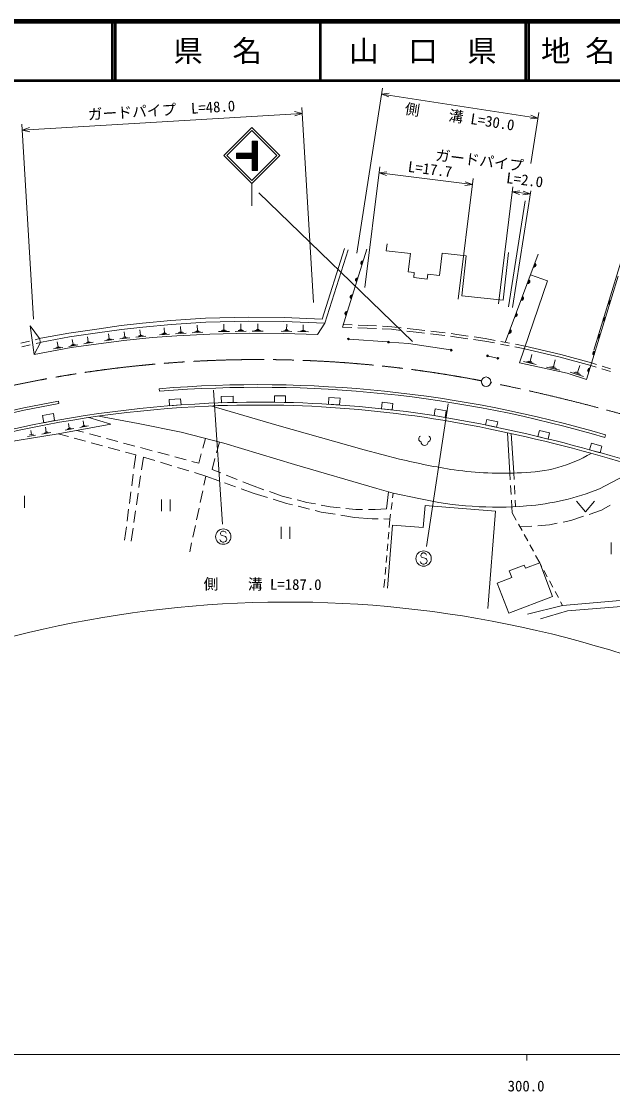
# Model space of a CAD drawing. Units: millimetres, scale not verified. Extents: x 40000 to 680000, y 20000 to 380000.
# Drawn here: x 282404 to 382494, y 198715 to 380000 of the extents above; entities that cross this region are included whole.
import ezdxf
from ezdxf.enums import TextEntityAlignment as Align

# ---------------------------------------------------------------- set-up
doc = ezdxf.new("R2010")
doc.units = ezdxf.units.MM
doc.header["$LTSCALE"] = 1000
doc.linetypes.add('CHAIN', pattern=[18.5, 12, -1.5, 3.5, -1.5])
for name, color, linetype, lineweight in [('M-BGD', 7, 'Continuous', 13), ('M-BMK', 2, 'CHAIN', 13), ('M-BMK-SRVR', 3, 'Continuous', 13), ('M-STR-HTXT', 7, 'Continuous', 13), ('M-STR-STRC', 7, 'Continuous', 13), ('M-TTL', 2, 'Continuous', 140), ('M-TTL-BAND', 7, 'Continuous', 13), ('M-TTL-LINE', 7, 'Continuous', 50)]:
    doc.layers.add(name, color=color, linetype=linetype, lineweight=lineweight)
doc.layers.add('M-TTL-TXT', color=7, linetype='Continuous')
doc.styles.add('ＭＳ ゴシック', font='')
doc.styles.get('ＭＳ ゴシック').set_extended_font_data('MS Gothic')

msp = doc.modelspace()

# ---------------------------------------------------------------- linework, layer by layer
at = {"layer": 'M-BGD'}
for p, q in [((340876, 341397), (336748, 328198)), ((364335, 325636), (369919, 340560)), ((383459, 336823), (378080, 319337)), ((309381, 327373), (309322, 328314)), ((312214, 327560), (312152, 328539)), ((316685, 327718), (316674, 328702)), ((319543, 327753), (319532, 328743)), ((322414, 327787), (322403, 328785)), ((327301, 327739), (327328, 328707)), ((330101, 327659), (330128, 328619)), ((338341, 328134), (336748, 328198)), ((338419, 328576), (336885, 328636)), ((340952, 328478), (339418, 328538)), ((342536, 328407), (340952, 328478)), ((345118, 328290), (343535, 328362)), ((346694, 328102), (345118, 328290)), ((293713, 325715), (293574, 326549)), ((297253, 326209), (297155, 327059)), ((300739, 326395), (299094, 326205)), ((300315, 326457), (299493, 326363)), ((300097, 326543), (299686, 326496)), ((299891, 326520), (299790, 327397)), ((303457, 326708), (301759, 326512)), ((303019, 326772), (302170, 326674)), ((302794, 326861), (302370, 326812)), ((302582, 326836), (302478, 327742)), ((307482, 327017), (305786, 326910)), ((307051, 327103), (306203, 327050)), ((306832, 327203), (306408, 327176)), ((306620, 327190), (306563, 328094)), ((310278, 327193), (308514, 327082)), ((309830, 327283), (308948, 327227)), ((309602, 327387), (309161, 327359)), ((313147, 327373), (311312, 327258)), ((312680, 327467), (311763, 327409)), ((312443, 327575), (311984, 327546)), ((317610, 327483), (315766, 327462)), ((317148, 327600), (316226, 327590)), ((316916, 327721), (316455, 327716)), ((320475, 327515), (318617, 327494)), ((320009, 327634), (319080, 327623)), ((319775, 327755), (319311, 327750)), ((323353, 327548), (321482, 327527)), ((322884, 327668), (321948, 327657)), ((322648, 327790), (322181, 327784)), ((328202, 327472), (326387, 327522)), ((327752, 327605), (326844, 327631)), ((327528, 327733), (327074, 327745)), ((330995, 327394), (329194, 327444)), ((330548, 327526), (329648, 327552)), ((330327, 327653), (329876, 327665)), ((340933, 328029), (339340, 328093)), ((342508, 327958), (340933, 328029)), ((345082, 327841), (343507, 327912)), ((346650, 327654), (345082, 327841)), ((349211, 327349), (347643, 327536)), ((349262, 327796), (347687, 327984)), ((350654, 327191), (349211, 327349)), ((350707, 327638), (349262, 327796)), ((353092, 326925), (351648, 327083)), ((353146, 327372), (351701, 327530)), ((354087, 326792), (353092, 326925)), ((354145, 327238), (353146, 327372)), ((356074, 326526), (355079, 326659)), ((356136, 326972), (355137, 327105)), ((357974, 326256), (356074, 326526)), ((358042, 326701), (356136, 326972)), ((360938, 326289), (359032, 326560)), ((282289, 325495), (283748, 325847)), ((282450, 324865), (283908, 325217)), ((284720, 326081), (285466, 326261)), ((284880, 325451), (285640, 325634)), ((289428, 324787), (287864, 324527)), ((289019, 324827), (288237, 324696)), ((288807, 324898), (288416, 324833)), ((288611, 324866), (288472, 325700)), ((291979, 325212), (290414, 324952)), ((291570, 325251), (290788, 325121)), ((291357, 325323), (290966, 325258)), ((291162, 325290), (291023, 326125)), ((294530, 325637), (292965, 325376)), ((294121, 325676), (293339, 325546)), ((293908, 325747), (293517, 325682)), ((298075, 326088), (296480, 325905)), ((297664, 326149), (296867, 326057)), ((297452, 326232), (297054, 326186)), ((337920, 326189), (344385, 325694)), ((344684, 325671), (347917, 325424)), ((347917, 325424), (355043, 324340)), ((360864, 325845), (358964, 326115)), ((362518, 325527), (360864, 325845)), ((362598, 325970), (360938, 326289)), ((364973, 325055), (363500, 325338)), ((365053, 325498), (363580, 325781)), ((367610, 324548), (365955, 324866)), ((367695, 324990), (366035, 325309)), ((361481, 323317), (362932, 322964)), ((368547, 322404), (368824, 323557)), ((372490, 321486), (372781, 322698)), ((369558, 321855), (367396, 322375)), ((369052, 322129), (367971, 322389)), ((368817, 322339), (368276, 322469)), ((373553, 320910), (371281, 321456)), ((373022, 321198), (371886, 321471)), ((372774, 321418), (372206, 321554)), ((376535, 320531), (376928, 321713)), ((378814, 321724), (379736, 321433)), ((378947, 322155), (379767, 321896)), ((380690, 321132), (382120, 320680)), ((380721, 321595), (382151, 321143)), ((377545, 319867), (375328, 320604)), ((377040, 320199), (375932, 320567)), ((376812, 320439), (376258, 320623)), ((305739, 317787), (305775, 317346)), ((288690, 315672), (288765, 315279)), ((290510, 311098), (290364, 311907)), ((292975, 311539), (292832, 312328)), ((284430, 310052), (283751, 309941)), ((284091, 309996), (283973, 310721)), ((287399, 310348), (285871, 310100)), ((287000, 310388), (286236, 310264)), ((286793, 310459), (286411, 310397)), ((286602, 310428), (286469, 311242)), ((290362, 309664), (288612, 310140)), ((291305, 311033), (289789, 310759)), ((290907, 311066), (290149, 310929)), ((290700, 311133), (290321, 311064)), ((291795, 310715), (292938, 310407)), ((293751, 311475), (292271, 311208)), ((293363, 311507), (292623, 311373)), ((293160, 311572), (292790, 311505)), ((293904, 310146), (295834, 309625)), ((365113, 303479), (364689, 310325)), ((365758, 303519), (365346, 310181)), ((284800, 309926), (283441, 309705)), ((293256, 308875), (291326, 309401)), ((296151, 308086), (294221, 308612)), ((296800, 309365), (298731, 308843)), ((299696, 308583), (301627, 308062)), ((313116, 307734), (313549, 309354)), ((315913, 308748), (315432, 306906)), ((381286, 309954), (381161, 309530)), ((299045, 307297), (297115, 307823)), ((301759, 306558), (300010, 307034)), ((301463, 304290), (301759, 306558)), ((302593, 307801), (304524, 307280)), ((305489, 307019), (307420, 306498)), ((312425, 305147), (312858, 306768)), ((303047, 306212), (302735, 304030)), ((304994, 305617), (303047, 306212)), ((307863, 304740), (305950, 305325)), ((308385, 306238), (310316, 305716)), ((311282, 305456), (312425, 305147)), ((315179, 305938), (314698, 304095)), ((301075, 301315), (301334, 303298)), ((302593, 303040), (302310, 301060)), ((310732, 303863), (308819, 304448)), ((313635, 302976), (311688, 303571)), ((313635, 302976), (313311, 301457)), ((315836, 302189), (313635, 302976)), ((314698, 304095), (316163, 303504)), ((317091, 303130), (318946, 302382)), ((365113, 303479), (365173, 302372)), ((365759, 303514), (365818, 302407)), ((380270, 300806), (387065, 304448)), ((318661, 301178), (316777, 301852)), ((319873, 302008), (321338, 301417)), ((321338, 301417), (323463, 300671)), ((365226, 301374), (365307, 299876)), ((365872, 301408), (365952, 299911)), ((282936, 299622), (282936, 297622)), ((300687, 298340), (300946, 300323)), ((302168, 300070), (301884, 298090)), ((313102, 300479), (312685, 298523)), ((321803, 300054), (319602, 300842)), ((324059, 299354), (321803, 300054)), ((324407, 300340), (326532, 299595)), ((326532, 299595), (328132, 299185)), ((344189, 297416), (344568, 300315)), ((345364, 300102), (345259, 299292)), ((300299, 295365), (300558, 297348)), ((306106, 299026), (306106, 297026)), ((307606, 299026), (307606, 297026)), ((312477, 297545), (312060, 295589)), ((327270, 298358), (325014, 299058)), ((328283, 298104), (327270, 298358)), ((329101, 298936), (330700, 298526)), ((331193, 297377), (329253, 297862)), ((330700, 298526), (332198, 298251)), ((333182, 298069), (334680, 297793)), ((334680, 297793), (336361, 297616)), ((337355, 297510), (339036, 297333)), ((339036, 297333), (340160, 297318)), ((342283, 297291), (344189, 297416)), ((345156, 298498), (345002, 297308)), ((365360, 298877), (365420, 297770)), ((365420, 297770), (365509, 296770)), ((366006, 298912), (366065, 297805)), ((376412, 298744), (377912, 296944)), ((377912, 296944), (379412, 298744)), ((380625, 297202), (382090, 298037)), ((301743, 297101), (301459, 295121)), ((333176, 296881), (332163, 297134)), ((335503, 296505), (333176, 296881)), ((338817, 295970), (336490, 296346)), ((341764, 295747), (338817, 295970)), ((341159, 297305), (342283, 297291)), ((342779, 295733), (341764, 295747)), ((344794, 295705), (343778, 295719)), ((344794, 295705), (344672, 294298)), ((344899, 296515), (344794, 295705)), ((365509, 296770), (366196, 295516)), ((375430, 295444), (377554, 296162)), ((378501, 296483), (380625, 297202)), ((299874, 292106), (300170, 294374)), ((301317, 294131), (301005, 291949)), ((311851, 294611), (311434, 292655)), ((326366, 294378), (326366, 292378)), ((327866, 294378), (327866, 292378)), ((366581, 294815), (367158, 293762)), ((366824, 294372), (368827, 294510)), ((369825, 294579), (371828, 294718)), ((371828, 294718), (373139, 294982)), ((374119, 295180), (375430, 295444)), ((344603, 293500), (344499, 292305)), ((367542, 293061), (368119, 292009)), ((311225, 291677), (310901, 290158)), ((344430, 291508), (344326, 290312)), ((368504, 291307), (369081, 290255)), ((382261, 291756), (382261, 289756)), ((344257, 289515), (344154, 288320)), ((369465, 289554), (370153, 288300)), ((370153, 288300), (370481, 287686)), ((344085, 287523), (343981, 286327)), ((370859, 286981), (371425, 285923)), ((343912, 285530), (343790, 284123)), ((371803, 285218), (372369, 284160)), ((372747, 283455), (373313, 282397)), ((373691, 281692), (374019, 281078))]:
    msp.add_line(p, q, dxfattribs=at)
for points in [[(285466, 326261), (285687, 326314), (290446, 327188), (295165, 327869), (299269, 328478), (302915, 328856), (307688, 329328), (313593, 329707), (320846, 329885), (326862, 329838), (333299, 329575), (337115, 341514)], [(285640, 325634), (285821, 325678), (290551, 326546), (295259, 327226), (299350, 327833), (302981, 328210), (307741, 328680), (313621, 329057), (320851, 329235), (326846, 329188), (333768, 328905), (337734, 341316)], [(364849, 340836), (363954, 332762), (356949, 333538), (357699, 340311), (353630, 340762), (353210, 336973), (351205, 337195), (351112, 336361), (348833, 336613), (348925, 337448), (347905, 337561), (348252, 340690), (344172, 341142), (344301, 342301)], [(368614, 337073), (371494, 336033), (366733, 322186), (374831, 320420), (378080, 319337)], [(284557, 323571), (290803, 324738), (295433, 325381), (299749, 325931), (304567, 326433), (308742, 326731), (314297, 327045), (320999, 327186), (326774, 327155), (332534, 326951), (333768, 328905)], [(367591, 324552), (373617, 323118), (378807, 321727), (378814, 321724)], [(367695, 324990), (373728, 323555), (378947, 322155)], [(275285, 312844), (282804, 314551), (288690, 315672)], [(275374, 312454), (282886, 314160), (288765, 315279)], [(314467, 314863), (325675, 311605), (340412, 307415), (346415, 305861)], [(275967, 309374), (273508, 305462), (259271, 299759), (274309, 304157), (277451, 308325), (288612, 310140), (297551, 311755), (293824, 312903)], [(295515, 313148), (302189, 311915), (309439, 310409), (316690, 308549), (328649, 304970), (342562, 300851), (345364, 300102), (349677, 299171)], [(361346, 280533), (362688, 297024), (350740, 297996), (350436, 294261), (345257, 294682), (344387, 283988)], [(430203, 290118), (401926, 283634), (392888, 282672), (374019, 281078), (368076, 279588)], [(370289, 278788), (374879, 280153), (393100, 281637), (402329, 282555), (431222, 289034), (432323, 289184)]]:
    msp.add_lwpolyline(points, dxfattribs=at)
for points in [[(285466, 326261), (283882, 328452), (284557, 323571), (285640, 325634)], [(307496, 314895), (309423, 315039), (309346, 316076), (307419, 315933)], [(316266, 315394), (318259, 315451), (318228, 316509), (316236, 316452)], [(325247, 315487), (327099, 315454), (327119, 316548), (325267, 316581)], [(334375, 315149), (336284, 315024), (336359, 316165), (334450, 316290)], [(343382, 314387), (345165, 314185), (345290, 315287), (343507, 315489)], [(352262, 313214), (354124, 312914), (354307, 314052), (352445, 314352)], [(286176, 312026), (288032, 312370), (287810, 313565), (285955, 313221)], [(360995, 311643), (362847, 311255), (363038, 312168), (361186, 312555)], [(369846, 309676), (371590, 309255), (371837, 310279), (370093, 310700)], [(378596, 307442), (380390, 306946), (380690, 308032), (378897, 308528)], [(364926, 279734), (372349, 282591), (370153, 288300), (367727, 287367), (367518, 287911), (365003, 286944), (365453, 285775), (362969, 284819)]]:
    msp.add_lwpolyline(points, close=True, dxfattribs=at)
for centre, radius in [((337770, 326201), 150), ((337770, 326201), 120), ((337770, 326201), 100), ((344535, 325683), 150), ((344535, 325683), 120), ((344535, 325683), 100), ((355191, 324317), 150), ((355191, 324317), 120), ((355191, 324317), 100), ((361335, 323352), 150), ((361335, 323352), 120), ((361335, 323352), 100), ((363078, 322928), 150), ((363078, 322928), 120), ((363078, 322928), 100)]:
    msp.add_circle(centre, radius, dxfattribs=at)
for centre, radius, start, end in [((340207, 339077), 354, 81.43175, 243.83693), ((340207, 339077), 283, 83.65579, 241.61289), ((340207, 339077), 212, 87.40211, 237.86656), ((340207, 339077), 142, 95.11384, 230.15483), ((340207, 339077), 100, 105.43151, 219.83717), ((369179, 338737), 354, 258.28517, 60.69035), ((369179, 338737), 283, 260.50921, 58.46631), ((369179, 338737), 212, 264.25554, 54.71998), ((369179, 338737), 142, 271.96727, 47.00825), ((369179, 338737), 100, 282.28493, 36.69059), ((339311, 336213), 354, 81.43175, 243.83693), ((339311, 336213), 283, 83.65579, 241.61289), ((339311, 336213), 212, 87.40211, 237.86656), ((339311, 336213), 142, 95.11384, 230.15483), ((339311, 336213), 100, 105.43151, 219.83717), ((368127, 335927), 354, 258.28517, 60.69035), ((368127, 335927), 283, 260.50921, 58.46631), ((368127, 335927), 212, 264.25554, 54.71998), ((368127, 335927), 142, 271.96727, 47.00825), ((368127, 335927), 100, 282.28493, 36.69059), ((338416, 333350), 354, 81.43175, 243.83693), ((338416, 333350), 283, 83.65579, 241.61289), ((338416, 333350), 212, 87.40211, 237.86656), ((338416, 333350), 142, 95.11384, 230.15483), ((338416, 333350), 100, 105.43151, 219.83717), ((367076, 333117), 354, 258.28517, 60.69035), ((367076, 333117), 283, 260.50921, 58.46631), ((367076, 333117), 212, 264.25554, 54.71998), ((367076, 333117), 142, 271.96727, 47.00825), ((367076, 333117), 100, 282.28493, 36.69059), ((382144, 332365), 354, 81.69739, 244.10257), ((382144, 332365), 283, 83.92143, 241.87853), ((382144, 332365), 212, 87.66776, 238.13221), ((382144, 332365), 142, 95.37949, 230.42048), ((382144, 332365), 100, 105.69715, 220.10281), ((337521, 330487), 354, 81.43175, 243.83693), ((337521, 330487), 283, 83.65579, 241.61289), ((337521, 330487), 212, 87.40211, 237.86656), ((337521, 330487), 142, 95.11384, 230.15483), ((337521, 330487), 100, 105.43151, 219.83717), ((366025, 330307), 354, 258.28517, 60.69035), ((366025, 330307), 283, 260.50921, 58.46631), ((366025, 330307), 212, 264.25554, 54.71998), ((366025, 330307), 142, 271.96727, 47.00825), ((366025, 330307), 100, 282.28493, 36.69059), ((381262, 329498), 354, 81.69739, 244.10257), ((381262, 329498), 283, 83.92143, 241.87853), ((381262, 329498), 212, 87.66776, 238.13221), ((381262, 329498), 142, 95.37949, 230.42048), ((381262, 329498), 100, 105.69715, 220.10281), ((364974, 327497), 354, 258.28517, 60.69035), ((364974, 327497), 283, 260.50921, 58.46631), ((364974, 327497), 212, 264.25554, 54.71998), ((364974, 327497), 142, 271.96727, 47.00825), ((364974, 327497), 100, 282.28493, 36.69059), ((380380, 326630), 354, 81.69739, 244.10257), ((380380, 326630), 283, 83.92143, 241.87853), ((380380, 326630), 212, 87.66776, 238.13221), ((380380, 326630), 142, 95.37949, 230.42048), ((380380, 326630), 100, 105.69715, 220.10281), ((379498, 323763), 354, 81.69739, 244.10257), ((379498, 323763), 283, 83.92143, 241.87853), ((379498, 323763), 212, 87.66776, 238.13221), ((379498, 323763), 142, 95.37949, 230.42048), ((379498, 323763), 100, 105.69715, 220.10281), ((378616, 320895), 354, 81.69739, 244.10257), ((378616, 320895), 283, 83.92143, 241.87853), ((378616, 320895), 212, 87.66776, 238.13221), ((378616, 320895), 142, 95.37949, 230.42048), ((378616, 320895), 100, 105.69715, 220.10281), ((322507, 111257), 207209, 73.52059, 94.64155), ((322507, 111257), 206767, 73.52059, 94.64155), ((322738, 124016), 191488, 77.31137, 92.57845), ((323126, 118097), 197418, 92.61382, 114.31072), ((322443, 121171), 193856, 92.47134, 114.31585), ((322269, 121012), 194008, 77.37113, 92.41792), ((306127, 41863), 274776, 72.29333, 77.69423), ((306127, 41863), 275289, 72.29333, 77.69423), ((350196, 309280), 536, 116.08703, 255.33416), ((350660, 308761), 600, 180, 0), ((351124, 309280), 536, 284.66584, 63.91297), ((366804, 327490), 23939, 270.65896, 300.33398), ((374740, 424544), 122016, 256.57717, 261.02144), ((363863, 363623), 60157, 262.19806, 273.06455), ((362884, 358431), 60713, 257.43553, 274.74923), ((364616, 340029), 42232, 274.47557, 291.75797)]:
    msp.add_arc(centre, radius, start, end, dxfattribs=at)
at = {"layer": 'M-BMK'}
for centre, radius, start, end in [((322582, 123208), 199513, 79.102, 107.17818), ((298100, 5414), 319820, 71.84076, 78.49807)]:
    msp.add_arc(centre, radius, start, end, dxfattribs=at)
at = {"layer": 'M-BMK-SRVR'}
msp.add_circle((361088, 318970), 800, dxfattribs=at)
at = {"layer": 'M-STR-HTXT'}
for p, q in [((339218, 340749), (343555, 368690)), ((343402, 367702), (344685, 367819)), ((343402, 367702), (369854, 363596)), ((343402, 367702), (344589, 367202)), ((282542, 361583), (329920, 364426)), ((329920, 364426), (328650, 364725)), ((329920, 364426), (328695, 363976)), ((331841, 332408), (329860, 365424)), ((368664, 355926), (370008, 364584)), ((284463, 329565), (282482, 362581)), ((369854, 363596), (368571, 363479)), ((369854, 363596), (368667, 364097)), ((282542, 361583), (283767, 362032)), ((282542, 361583), (283812, 361283)), ((340569, 334923), (343115, 355341)), ((342991, 354349), (344271, 354504)), ((342991, 354349), (358749, 352384)), ((342991, 354349), (344193, 353884)), ((356326, 332957), (358873, 353376)), ((358749, 352384), (357470, 352228)), ((358749, 352384), (357547, 352848)), ((363156, 332141), (365632, 351991)), ((365525, 331562), (368654, 351324)), ((365527, 351145), (366806, 351300)), ((365527, 351145), (368565, 350766)), ((365527, 351145), (366728, 350680)), ((368565, 350766), (367286, 350610)), ((368565, 350766), (367364, 351231)), ((379346, 324313), (387604, 351445)), ((367684, 349613), (364892, 331629))]:
    msp.add_line(p, q, dxfattribs=at)
msp.add_arc((327386, 94093), 187556, 62.79769, 112.98568, dxfattribs=at)
at = {"layer": 'M-STR-STRC'}
for p, q in [((321412, 362016), (316674, 357278)), ((321412, 361521), (317169, 357278)), ((326149, 357278), (321412, 362016)), ((325654, 357278), (321412, 361521)), ((321494, 357673), (321494, 359705)), ((321494, 359705), (322394, 359705)), ((322283, 359705), (321494, 358917)), ((322141, 359705), (321494, 359058)), ((322000, 359705), (321494, 359199)), ((321858, 359705), (321494, 359341)), ((321717, 359705), (321494, 359482)), ((321575, 359705), (321494, 359624)), ((322394, 359675), (321494, 358775)), ((321494, 359617), (322394, 358717)), ((322394, 359534), (321494, 358634)), ((321494, 359475), (322394, 358575)), ((322394, 359392), (321494, 358492)), ((321494, 359334), (322394, 358434)), ((322394, 359251), (321494, 358351)), ((321494, 359192), (322394, 358292)), ((322394, 359109), (321494, 358209)), ((321494, 359051), (322394, 358151)), ((322394, 358968), (321494, 358068)), ((321547, 359705), (322394, 358858)), ((321688, 359705), (322394, 359000)), ((321830, 359705), (322394, 359141)), ((321971, 359705), (322394, 359282)), ((322113, 359705), (322394, 359424)), ((322254, 359705), (322394, 359565)), ((322394, 354740), (322394, 359705)), ((321412, 352541), (316674, 357278)), ((321412, 353036), (317169, 357278)), ((318801, 357673), (321494, 357673)), ((318801, 356773), (318801, 357673)), ((319684, 357673), (318801, 356789)), ((319543, 357673), (318801, 356931)), ((319401, 357673), (318801, 357072)), ((319260, 357673), (318801, 357214)), ((319119, 357673), (318801, 357355)), ((318977, 357673), (318801, 357497)), ((318836, 357673), (318801, 357638)), ((318801, 357642), (319671, 356773)), ((318801, 357501), (319529, 356773)), ((318801, 357359), (319388, 356773)), ((318801, 357218), (319246, 356773)), ((318912, 357673), (319812, 356773)), ((319826, 357673), (318926, 356773)), ((319054, 357673), (319954, 356773)), ((319967, 357673), (319067, 356773)), ((319195, 357673), (320095, 356773)), ((320109, 357673), (319209, 356773)), ((319336, 357673), (320236, 356773)), ((320250, 357673), (319350, 356773)), ((319478, 357673), (320378, 356773)), ((320391, 357673), (319491, 356773)), ((319619, 357673), (320519, 356773)), ((320533, 357673), (319633, 356773)), ((319761, 357673), (320661, 356773)), ((320674, 357673), (319774, 356773)), ((319902, 357673), (320802, 356773)), ((320816, 357673), (319916, 356773)), ((320044, 357673), (320944, 356773)), ((320957, 357673), (320057, 356773)), ((320185, 357673), (321085, 356773)), ((321099, 357673), (320199, 356773)), ((320326, 357673), (321226, 356773)), ((321240, 357673), (320340, 356773)), ((320468, 357673), (321368, 356773)), ((321381, 357673), (320481, 356773)), ((320609, 357673), (322394, 355888)), ((322394, 358544), (320623, 356773)), ((320751, 357673), (322394, 356030)), ((322394, 358402), (320764, 356773)), ((320892, 357673), (322394, 356171)), ((322394, 358261), (320906, 356773)), ((321034, 357673), (322394, 356312)), ((322394, 358119), (321047, 356773)), ((321175, 357673), (322394, 356454)), ((322394, 357978), (321188, 356773)), ((321316, 357673), (322394, 356595)), ((322394, 357837), (321330, 356773)), ((325654, 357278), (321412, 353036)), ((326149, 357278), (321412, 352541)), ((321458, 357673), (322394, 356737)), ((322394, 357695), (321471, 356773)), ((321494, 358910), (322394, 358010)), ((322394, 358827), (321494, 357927)), ((321494, 358768), (322394, 357868)), ((322394, 358685), (321494, 357785)), ((321494, 358627), (322394, 357727)), ((321494, 358485), (322394, 357585)), ((321494, 358344), (322394, 357444)), ((321494, 358202), (322394, 357302)), ((321494, 358061), (322394, 357161)), ((321494, 357920), (322394, 357020)), ((321494, 357778), (322394, 356878)), ((322394, 357554), (321494, 356654)), ((322394, 357412), (321494, 356512)), ((322394, 357271), (321494, 356371)), ((318801, 357077), (319105, 356773)), ((318801, 356935), (318964, 356773)), ((318801, 356794), (318822, 356773)), ((321494, 356773), (318801, 356773)), ((322394, 357129), (321494, 356229)), ((322394, 356988), (321494, 356088)), ((322394, 356847), (321494, 355947)), ((321494, 354740), (321494, 356773)), ((322394, 356705), (321494, 355805)), ((321494, 356647), (322394, 355747)), ((322394, 356564), (321494, 355664)), ((321494, 356505), (322394, 355605)), ((322394, 356422), (321494, 355522)), ((321494, 356364), (322394, 355464)), ((322394, 356281), (321494, 355381)), ((321494, 356222), (322394, 355322)), ((322394, 356140), (321494, 355240)), ((321494, 356081), (322394, 355181)), ((322394, 355998), (321494, 355098)), ((321494, 355939), (322394, 355039)), ((322394, 355857), (321494, 354957)), ((321494, 355798), (322394, 354898)), ((322394, 355715), (321494, 354815)), ((321494, 355657), (322394, 354757)), ((321494, 355515), (322269, 354740)), ((321494, 355374), (322128, 354740)), ((322394, 355574), (321560, 354740)), ((322394, 355432), (321702, 354740)), ((321494, 355232), (321986, 354740)), ((321494, 355091), (321845, 354740)), ((321494, 354949), (321703, 354740)), ((321494, 354808), (321562, 354740)), ((321494, 354740), (322394, 354740)), ((322394, 355291), (321843, 354740)), ((322394, 355150), (321984, 354740)), ((322394, 355008), (322126, 354740)), ((322394, 354867), (322267, 354740)), ((321412, 352541), (321412, 348753)), ((348628, 325775), (322596, 350964)), ((314926, 317554), (316426, 294812)), ((354684, 315224), (350973, 291061)), ((316111, 292010), (315993, 292247)), ((316229, 293547), (316111, 293310)), ((316111, 293310), (316111, 293192)), ((316111, 293192), (316229, 292956)), ((316229, 291892), (316111, 292010)), ((316466, 293665), (316229, 293547)), ((316229, 292956), (316938, 292719)), ((316466, 291774), (316229, 291892)), ((316702, 293665), (316466, 293665)), ((316938, 293547), (316702, 293665)), ((316938, 291892), (316702, 291774)), ((317057, 293310), (316938, 293547)), ((316938, 292719), (317057, 292601)), ((317057, 292010), (316938, 291892)), ((317057, 292601), (317175, 292365)), ((317175, 292247), (317057, 292010)), ((317175, 292365), (317175, 292247)), ((316702, 291774), (316466, 291774)), ((350026, 288299), (349908, 288535)), ((350144, 289835), (350026, 289599)), ((350026, 289599), (350026, 289481)), ((350026, 289481), (350144, 289245)), ((350144, 288181), (350026, 288299)), ((350381, 289954), (350144, 289835)), ((350144, 289245), (350853, 289008)), ((350617, 289954), (350381, 289954)), ((350853, 289835), (350617, 289954)), ((350972, 289599), (350853, 289835)), ((350853, 289008), (350972, 288890)), ((350972, 288299), (350853, 288181)), ((350972, 288890), (351090, 288654)), ((351090, 288535), (350972, 288299)), ((351090, 288654), (351090, 288535)), ((350381, 288063), (350144, 288181)), ((350617, 288063), (350381, 288063)), ((350853, 288181), (350617, 288063))]:
    msp.add_line(p, q, dxfattribs=at)
for centre in [(316584, 292719), (350499, 289008)]:
    msp.add_circle(centre, 1300, dxfattribs=at)
at = {"layer": 'M-TTL'}
msp.add_line((680000, 380000), (40000, 380000), dxfattribs=at)
at = {"layer": 'M-TTL-BAND'}
for p, q in [((40000, 205000), (579000, 205000)), ((368000, 205000), (368000, 204000))]:
    msp.add_line(p, q, dxfattribs=at)
at = {"layer": 'M-TTL-LINE'}
for p, q in [((297750, 380000), (297750, 370000)), ((298250, 380000), (298250, 370000)), ((333000, 380000), (333000, 370000)), ((367750, 380000), (367750, 370000)), ((368250, 380000), (368250, 370000)), ((40000, 370000), (680000, 370000))]:
    msp.add_line(p, q, dxfattribs=at)

# ---------------------------------------------------------------- texts
at = {"layer": 'M-STR-HTXT', "style": 'ＭＳ ゴシック'}
for s, rotation, p in [('ガードパイプ  L=48.0', 3.434, (306201, 363503)), ('側\u3000\u3000溝 L=30.0', 351.177, (356389, 362388)), ('ガードパイプ', 352.891, (359778, 355006)), ('L=17.7', 352.891, (351406, 353511)), ('L=2.0', 352.891, (367447, 351699)), ('側\u3000\u3000溝 L=187.0', 359.661, (323225, 283190))]:
    msp.add_text(s, height=1833, rotation=rotation, dxfattribs=at).set_placement(p, align=Align.BOTTOM_CENTER)
at = {"layer": 'M-TTL-BAND', "style": 'ＭＳ ゴシック'}
msp.add_text('300.0', height=1833, dxfattribs=at).set_placement((367844, 198195), align=Align.BOTTOM_CENTER)
at = {"layer": 'M-TTL-TXT', "style": 'ＭＳ ゴシック'}
for s, p in [('県\u3000名', (315625, 375000)), ('山\u3000口\u3000県', (350375, 375000))]:
    msp.add_text(s, height=3666, dxfattribs=at).set_placement(p, align=Align.MIDDLE_CENTER)
msp.add_text('地 名', height=3666, dxfattribs=at).set_placement((370380, 375000), align=Align.MIDDLE_LEFT)

doc.saveas('drawing.dxf')
